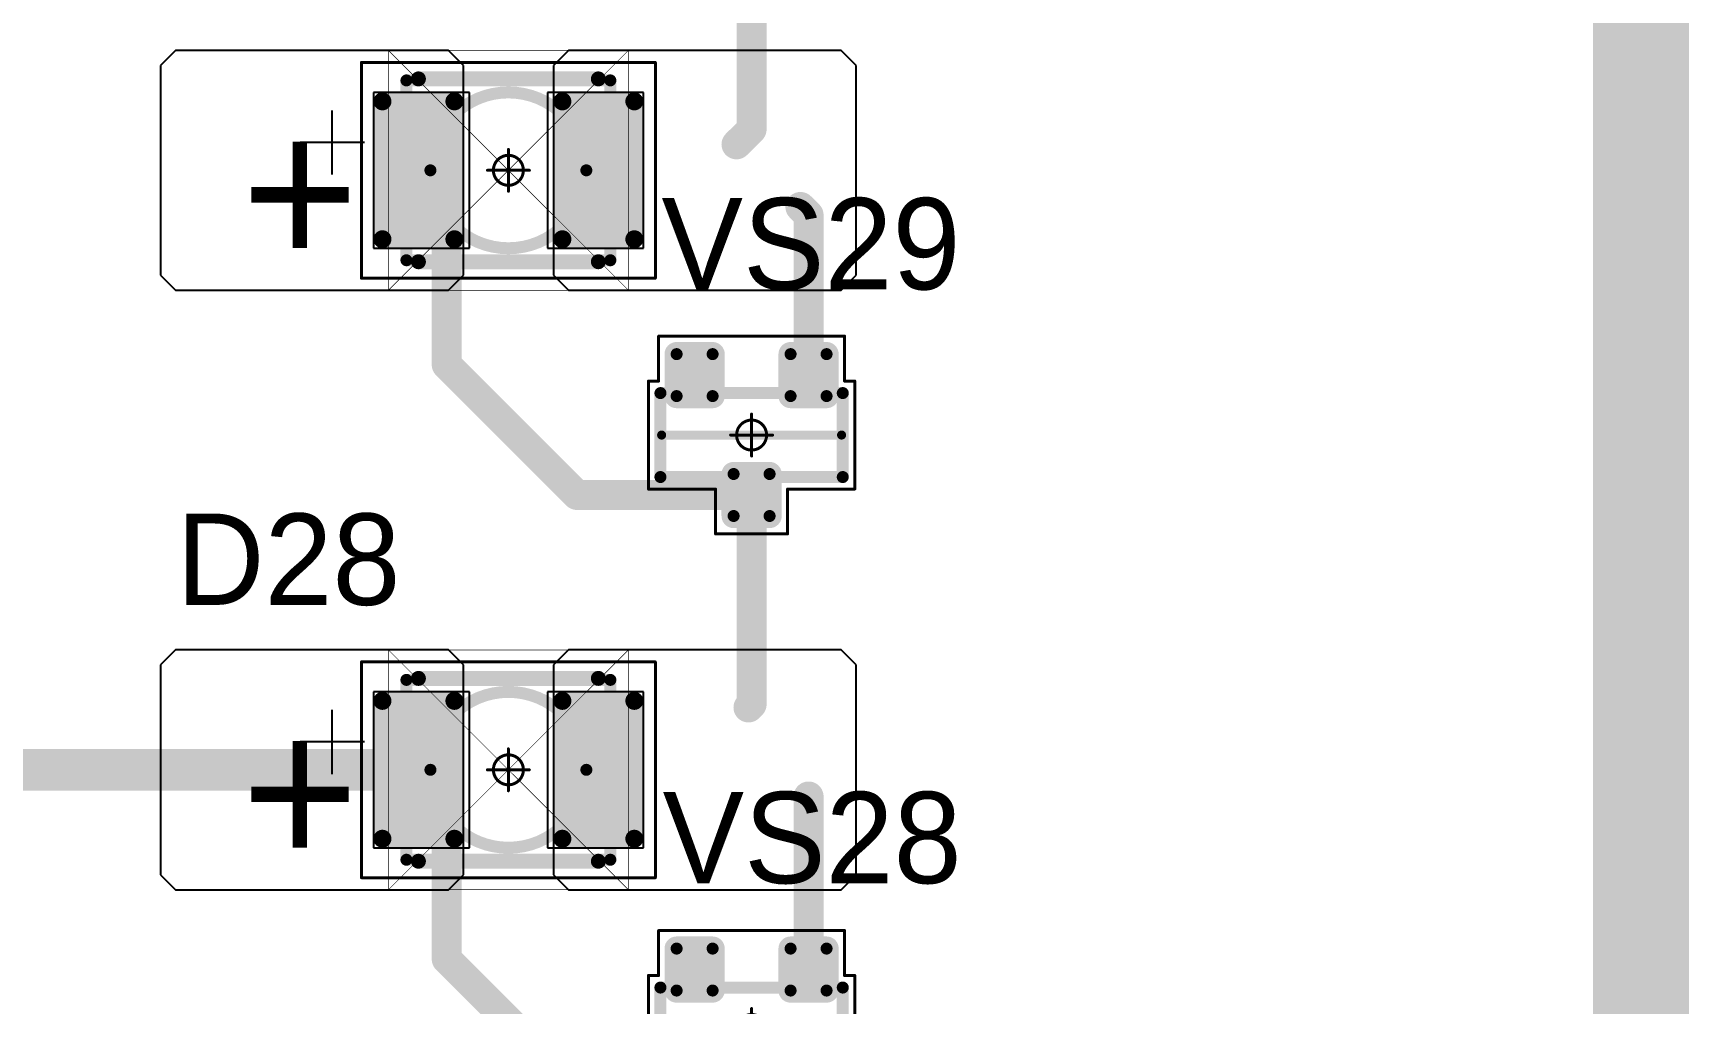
# Model space of a CAD drawing. Header units: millimetres. Extents: x 0 to 775, y 25 to 939.
# Drawn here: x 115.41 to 143.02, y 132.5 to 148.69 of the extents above; entities that cross this region are included whole.
import ezdxf

# ---------------------------------------------------------------- set-up
doc = ezdxf.new("R2010")
doc.units = ezdxf.units.MM
for name, color, linetype in [('Mechanical13', 56, 'Continuous'), ('Mechanical15', 56, 'Continuous'), ('Mechanical9', 56, 'Continuous'), ('TopLayer', 1, 'Continuous'), ('TopOverlay', 2, 'Continuous'), ('TopPaste', 8, 'Continuous'), ('TopSolder', 216, 'Continuous')]:
    doc.layers.add(name, color=color, linetype=linetype)

# ---------------------------------------------------------------- blocks, each defined once
blk = doc.blocks.new('SOT23_40')
at = {"layer": 'Mechanical13', "const_width": 0.2}
for points in [[(0.7, 1.52), (-0.7, 1.52)], [(-0.7, -1.52), (-0.7, 1.52)], [(0.7, -1.52), (0.7, 1.52)], [(0.7, -1.52), (-0.7, -1.52)]]:
    blk.add_lwpolyline(points, dxfattribs=at)
at = {"layer": 'Mechanical13', "const_width": 0.1}
for points in [[(-0.75, 1.52, 1), (-0.65, 1.52, 1)], [(-0.75, 1.52, 1), (-0.65, 1.52, 1)], [(0.65, 1.52, 1), (0.75, 1.52, 1)], [(0.65, 1.52, 1), (0.75, 1.52, 1)], [(-0.75, -1.52, 1), (-0.65, -1.52, 1)], [(-0.75, -1.52, 1), (-0.65, -1.52, 1)], [(0.65, -1.52, 1), (0.75, -1.52, 1)], [(0.65, -1.52, 1), (0.75, -1.52, 1)]]:
    blk.add_lwpolyline(points, format="xyb", close=True, dxfattribs=at)
at = {"layer": 'Mechanical15', "const_width": 0.05}
for points in [[(-0.9, 1.55), (-0.9, 1.72)], [(0.9, 1.72), (-0.9, 1.72)], [(0.9, 0.6), (0.9, 1.72)], [(-1.65, -1.55), (-1.65, 1.55)], [(-0.9, 1.55), (-1.65, 1.55)], [(1.65, 0.6), (0.9, 0.6)], [(1.65, -0.6), (1.65, 0.6)], [(0, -0.35), (0, 0.35)], [(0.35, 0), (-0.35, 0)], [(1.65, -0.6), (0.9, -0.6)], [(0.9, -1.72), (0.9, -0.6)], [(-0.9, -1.55), (-1.65, -1.55)], [(-0.9, -1.72), (-0.9, -1.55)], [(0.9, -1.72), (-0.9, -1.72)]]:
    blk.add_lwpolyline(points, dxfattribs=at)
at = {"layer": 'Mechanical15'}
for points, const_width in [([(-0.913, 1.72, 1), (-0.888, 1.72, 1)], 0.025), ([(-0.913, 1.72, 1), (-0.888, 1.72, 1)], 0.025), ([(0.888, 1.72, 1), (0.913, 1.72, 1)], 0.025), ([(0.888, 1.72, 1), (0.913, 1.72, 1)], 0.025), ([(-1.662, 1.55, 1), (-1.637, 1.55, 1)], 0.025), ([(-1.662, 1.55, 1), (-1.637, 1.55, 1)], 0.025), ([(-0.913, 1.55, 1), (-0.888, 1.55, 1)], 0.025), ([(-0.913, 1.55, 1), (-0.888, 1.55, 1)], 0.025), ([(0.888, 0.6, 1), (0.913, 0.6, 1)], 0.025), ([(0.888, 0.6, 1), (0.913, 0.6, 1)], 0.025), ([(1.637, 0.6, 1), (1.662, 0.6, 1)], 0.025), ([(1.637, 0.6, 1), (1.662, 0.6, 1)], 0.025), ([(-0.012, 0.35, 1), (0.012, 0.35, 1)], 0.025), ([(-0.362, 0, 1), (-0.337, 0, 1)], 0.025), ([(0.25, 0, 1), (-0.25, 0, 1)], 0.05), ([(-0.262, 0, 1), (-0.238, 0, 1)], 0.025), ([(0.238, 0, 1), (0.262, 0, 1)], 0.025), ([(0.337, 0, 1), (0.362, 0, 1)], 0.025), ([(-0.012, -0.35, 1), (0.012, -0.35, 1)], 0.025), ([(0.888, -0.6, 1), (0.913, -0.6, 1)], 0.025), ([(0.888, -0.6, 1), (0.913, -0.6, 1)], 0.025), ([(1.637, -0.6, 1), (1.662, -0.6, 1)], 0.025), ([(1.637, -0.6, 1), (1.662, -0.6, 1)], 0.025), ([(-1.662, -1.55, 1), (-1.637, -1.55, 1)], 0.025), ([(-1.662, -1.55, 1), (-1.637, -1.55, 1)], 0.025), ([(-0.913, -1.55, 1), (-0.888, -1.55, 1)], 0.025), ([(-0.913, -1.55, 1), (-0.888, -1.55, 1)], 0.025), ([(-0.913, -1.72, 1), (-0.888, -1.72, 1)], 0.025), ([(-0.913, -1.72, 1), (-0.888, -1.72, 1)], 0.025), ([(0.888, -1.72, 1), (0.913, -1.72, 1)], 0.025), ([(0.888, -1.72, 1), (0.913, -1.72, 1)], 0.025)]:
    blk.add_lwpolyline(points, format="xyb", close=True, dxfattribs=dict(at, const_width=const_width))
at = {"layer": 'TopLayer', "const_width": 0.1}
for points in [[(-1.4, 1.25, 1), (-1.3, 1.25, 1)], [(-0.7, 1.25, 1), (-0.6, 1.25, 1)], [(-1.4, 0.65, 1), (-1.3, 0.65, 1)], [(-0.7, 0.65, 1), (-0.6, 0.65, 1)], [(0.6, 0.3, 1), (0.7, 0.3, 1)], [(1.3, 0.3, 1), (1.4, 0.3, 1)], [(0.6, -0.3, 1), (0.7, -0.3, 1)], [(1.3, -0.3, 1), (1.4, -0.3, 1)], [(-1.4, -0.65, 1), (-1.3, -0.65, 1)], [(-0.7, -0.65, 1), (-0.6, -0.65, 1)], [(-1.4, -1.25, 1), (-1.3, -1.25, 1)], [(-0.7, -1.25, 1), (-0.6, -1.25, 1)]]:
    blk.add_lwpolyline(points, format="xyb", close=True, dxfattribs=at)
at = {"layer": 'TopLayer'}
for points in [[(-1.45, 1.25), (-1.45, 0.65), (-0.55, 1.25), (-0.55, 0.65)], [(-1.35, 1.35), (-1.35, 0.55), (-0.65, 1.35), (-0.65, 0.55)], [(0.55, 0.3), (0.55, -0.3), (1.45, 0.3), (1.45, -0.3)], [(0.65, 0.4), (0.65, -0.4), (1.35, 0.4), (1.35, -0.4)], [(-1.35, -0.55), (-1.35, -1.35), (-0.65, -0.55), (-0.65, -1.35)], [(-1.45, -0.65), (-1.45, -1.25), (-0.55, -0.65), (-0.55, -1.25)]]:
    blk.add_solid(points, dxfattribs=at)
at = {"layer": 'TopOverlay', "const_width": 0.15}
blk.add_lwpolyline([(0, -1.5), (0, 1.5)], dxfattribs=at)
at = {"layer": 'TopOverlay', "const_width": 0.075}
for points in [[(-0.038, 1.5, 1), (0.038, 1.5, 1)], [(-0.038, -1.5, 1), (0.038, -1.5, 1)]]:
    blk.add_lwpolyline(points, format="xyb", close=True, dxfattribs=at)
at = {"layer": 'TopPaste', "const_width": 0.075}
for points in [[(-1.387, 1.25, 1), (-1.313, 1.25, 1)], [(-0.687, 1.25, 1), (-0.613, 1.25, 1)], [(-1.387, 0.65, 1), (-1.313, 0.65, 1)], [(-0.687, 0.65, 1), (-0.613, 0.65, 1)], [(0.613, 0.3, 1), (0.687, 0.3, 1)], [(1.313, 0.3, 1), (1.387, 0.3, 1)], [(0.613, -0.3, 1), (0.687, -0.3, 1)], [(1.313, -0.3, 1), (1.387, -0.3, 1)], [(-1.387, -0.65, 1), (-1.313, -0.65, 1)], [(-0.687, -0.65, 1), (-0.613, -0.65, 1)], [(-1.387, -1.25, 1), (-1.313, -1.25, 1)], [(-0.687, -1.25, 1), (-0.613, -1.25, 1)]]:
    blk.add_lwpolyline(points, format="xyb", close=True, dxfattribs=at)
at = {"layer": 'TopPaste'}
for points in [[(-1.425, 1.25), (-1.425, 0.65), (-0.575, 1.25), (-0.575, 0.65)], [(-1.35, 1.325), (-1.35, 0.575), (-0.65, 1.325), (-0.65, 0.575)], [(0.575, 0.3), (0.575, -0.3), (1.425, 0.3), (1.425, -0.3)], [(0.65, 0.375), (0.65, -0.375), (1.35, 0.375), (1.35, -0.375)], [(-1.425, -0.65), (-1.425, -1.25), (-0.575, -0.65), (-0.575, -1.25)], [(-1.35, -0.575), (-1.35, -1.325), (-0.65, -0.575), (-0.65, -1.325)]]:
    blk.add_solid(points, dxfattribs=at)
at = {"layer": 'TopSolder', "const_width": 0.202}
for points in [[(-1.451, 1.25, 1), (-1.249, 1.25, 1)], [(-0.751, 1.25, 1), (-0.549, 1.25, 1)], [(-1.451, 0.65, 1), (-1.249, 0.65, 1)], [(-0.751, 0.65, 1), (-0.549, 0.65, 1)], [(0.549, 0.3, 1), (0.751, 0.3, 1)], [(1.249, 0.3, 1), (1.451, 0.3, 1)], [(0.549, -0.3, 1), (0.751, -0.3, 1)], [(1.249, -0.3, 1), (1.451, -0.3, 1)], [(-1.451, -0.65, 1), (-1.249, -0.65, 1)], [(-0.751, -0.65, 1), (-0.549, -0.65, 1)], [(-1.451, -1.25, 1), (-1.249, -1.25, 1)], [(-0.751, -1.25, 1), (-0.549, -1.25, 1)]]:
    blk.add_lwpolyline(points, format="xyb", close=True, dxfattribs=at)
at = {"layer": 'TopSolder'}
for points in [[(-1.35, 1.452), (-1.35, 0.448), (-0.65, 1.452), (-0.65, 0.448)], [(-1.552, 1.25), (-1.552, 0.65), (-0.448, 1.25), (-0.448, 0.65)], [(0.448, 0.3), (0.448, -0.3), (1.552, 0.3), (1.552, -0.3)], [(0.65, 0.502), (0.65, -0.502), (1.35, 0.502), (1.35, -0.502)], [(-1.35, -0.448), (-1.35, -1.452), (-0.65, -0.448), (-0.65, -1.452)], [(-1.552, -0.65), (-1.552, -1.25), (-0.448, -0.65), (-0.448, -1.25)]]:
    blk.add_solid(points, dxfattribs=at)
blk = doc.blocks.new('SOT23_41')
at = {"layer": 'Mechanical13', "const_width": 0.2}
for points in [[(0.7, 1.52), (-0.7, 1.52)], [(-0.7, -1.52), (-0.7, 1.52)], [(0.7, -1.52), (0.7, 1.52)], [(0.7, -1.52), (-0.7, -1.52)]]:
    blk.add_lwpolyline(points, dxfattribs=at)
at = {"layer": 'Mechanical13', "const_width": 0.1}
for points in [[(-0.75, 1.52, 1), (-0.65, 1.52, 1)], [(-0.75, 1.52, 1), (-0.65, 1.52, 1)], [(0.65, 1.52, 1), (0.75, 1.52, 1)], [(0.65, 1.52, 1), (0.75, 1.52, 1)], [(-0.75, -1.52, 1), (-0.65, -1.52, 1)], [(-0.75, -1.52, 1), (-0.65, -1.52, 1)], [(0.65, -1.52, 1), (0.75, -1.52, 1)], [(0.65, -1.52, 1), (0.75, -1.52, 1)]]:
    blk.add_lwpolyline(points, format="xyb", close=True, dxfattribs=at)
at = {"layer": 'Mechanical15', "const_width": 0.05}
for points in [[(-0.9, 1.55), (-0.9, 1.72)], [(0.9, 1.72), (-0.9, 1.72)], [(0.9, 0.6), (0.9, 1.72)], [(-1.65, -1.55), (-1.65, 1.55)], [(-0.9, 1.55), (-1.65, 1.55)], [(1.65, 0.6), (0.9, 0.6)], [(1.65, -0.6), (1.65, 0.6)], [(0, -0.35), (0, 0.35)], [(0.35, 0), (-0.35, 0)], [(1.65, -0.6), (0.9, -0.6)], [(0.9, -1.72), (0.9, -0.6)], [(-0.9, -1.55), (-1.65, -1.55)], [(-0.9, -1.72), (-0.9, -1.55)], [(0.9, -1.72), (-0.9, -1.72)]]:
    blk.add_lwpolyline(points, dxfattribs=at)
at = {"layer": 'Mechanical15'}
for points, const_width in [([(-0.913, 1.72, 1), (-0.888, 1.72, 1)], 0.025), ([(-0.913, 1.72, 1), (-0.888, 1.72, 1)], 0.025), ([(0.888, 1.72, 1), (0.913, 1.72, 1)], 0.025), ([(0.888, 1.72, 1), (0.913, 1.72, 1)], 0.025), ([(-1.662, 1.55, 1), (-1.637, 1.55, 1)], 0.025), ([(-1.662, 1.55, 1), (-1.637, 1.55, 1)], 0.025), ([(-0.913, 1.55, 1), (-0.888, 1.55, 1)], 0.025), ([(-0.913, 1.55, 1), (-0.888, 1.55, 1)], 0.025), ([(0.888, 0.6, 1), (0.913, 0.6, 1)], 0.025), ([(0.888, 0.6, 1), (0.913, 0.6, 1)], 0.025), ([(1.637, 0.6, 1), (1.662, 0.6, 1)], 0.025), ([(1.637, 0.6, 1), (1.662, 0.6, 1)], 0.025), ([(-0.012, 0.35, 1), (0.012, 0.35, 1)], 0.025), ([(-0.362, 0, 1), (-0.337, 0, 1)], 0.025), ([(0.25, 0, 1), (-0.25, 0, 1)], 0.05), ([(-0.262, 0, 1), (-0.238, 0, 1)], 0.025), ([(0.238, 0, 1), (0.262, 0, 1)], 0.025), ([(0.337, 0, 1), (0.362, 0, 1)], 0.025), ([(-0.012, -0.35, 1), (0.012, -0.35, 1)], 0.025), ([(0.888, -0.6, 1), (0.913, -0.6, 1)], 0.025), ([(0.888, -0.6, 1), (0.913, -0.6, 1)], 0.025), ([(1.637, -0.6, 1), (1.662, -0.6, 1)], 0.025), ([(1.637, -0.6, 1), (1.662, -0.6, 1)], 0.025), ([(-1.662, -1.55, 1), (-1.637, -1.55, 1)], 0.025), ([(-1.662, -1.55, 1), (-1.637, -1.55, 1)], 0.025), ([(-0.913, -1.55, 1), (-0.888, -1.55, 1)], 0.025), ([(-0.913, -1.55, 1), (-0.888, -1.55, 1)], 0.025), ([(-0.913, -1.72, 1), (-0.888, -1.72, 1)], 0.025), ([(-0.913, -1.72, 1), (-0.888, -1.72, 1)], 0.025), ([(0.888, -1.72, 1), (0.913, -1.72, 1)], 0.025), ([(0.888, -1.72, 1), (0.913, -1.72, 1)], 0.025)]:
    blk.add_lwpolyline(points, format="xyb", close=True, dxfattribs=dict(at, const_width=const_width))
at = {"layer": 'TopLayer', "const_width": 0.1}
for points in [[(-1.4, 1.25, 1), (-1.3, 1.25, 1)], [(-0.7, 1.25, 1), (-0.6, 1.25, 1)], [(-1.4, 0.65, 1), (-1.3, 0.65, 1)], [(-0.7, 0.65, 1), (-0.6, 0.65, 1)], [(0.6, 0.3, 1), (0.7, 0.3, 1)], [(1.3, 0.3, 1), (1.4, 0.3, 1)], [(0.6, -0.3, 1), (0.7, -0.3, 1)], [(1.3, -0.3, 1), (1.4, -0.3, 1)], [(-1.4, -0.65, 1), (-1.3, -0.65, 1)], [(-0.7, -0.65, 1), (-0.6, -0.65, 1)], [(-1.4, -1.25, 1), (-1.3, -1.25, 1)], [(-0.7, -1.25, 1), (-0.6, -1.25, 1)]]:
    blk.add_lwpolyline(points, format="xyb", close=True, dxfattribs=at)
at = {"layer": 'TopLayer'}
for points in [[(-1.45, 1.25), (-1.45, 0.65), (-0.55, 1.25), (-0.55, 0.65)], [(-1.35, 1.35), (-1.35, 0.55), (-0.65, 1.35), (-0.65, 0.55)], [(0.55, 0.3), (0.55, -0.3), (1.45, 0.3), (1.45, -0.3)], [(0.65, 0.4), (0.65, -0.4), (1.35, 0.4), (1.35, -0.4)], [(-1.35, -0.55), (-1.35, -1.35), (-0.65, -0.55), (-0.65, -1.35)], [(-1.45, -0.65), (-1.45, -1.25), (-0.55, -0.65), (-0.55, -1.25)]]:
    blk.add_solid(points, dxfattribs=at)
at = {"layer": 'TopOverlay', "const_width": 0.15}
blk.add_lwpolyline([(0, -1.5), (0, 1.5)], dxfattribs=at)
at = {"layer": 'TopOverlay', "const_width": 0.075}
for points in [[(-0.038, 1.5, 1), (0.038, 1.5, 1)], [(-0.038, -1.5, 1), (0.038, -1.5, 1)]]:
    blk.add_lwpolyline(points, format="xyb", close=True, dxfattribs=at)
at = {"layer": 'TopPaste', "const_width": 0.075}
for points in [[(-1.387, 1.25, 1), (-1.313, 1.25, 1)], [(-0.687, 1.25, 1), (-0.613, 1.25, 1)], [(-1.387, 0.65, 1), (-1.313, 0.65, 1)], [(-0.687, 0.65, 1), (-0.613, 0.65, 1)], [(0.613, 0.3, 1), (0.687, 0.3, 1)], [(1.313, 0.3, 1), (1.387, 0.3, 1)], [(0.613, -0.3, 1), (0.687, -0.3, 1)], [(1.313, -0.3, 1), (1.387, -0.3, 1)], [(-1.387, -0.65, 1), (-1.313, -0.65, 1)], [(-0.687, -0.65, 1), (-0.613, -0.65, 1)], [(-1.387, -1.25, 1), (-1.313, -1.25, 1)], [(-0.687, -1.25, 1), (-0.613, -1.25, 1)]]:
    blk.add_lwpolyline(points, format="xyb", close=True, dxfattribs=at)
at = {"layer": 'TopPaste'}
for points in [[(-1.425, 1.25), (-1.425, 0.65), (-0.575, 1.25), (-0.575, 0.65)], [(-1.35, 1.325), (-1.35, 0.575), (-0.65, 1.325), (-0.65, 0.575)], [(0.575, 0.3), (0.575, -0.3), (1.425, 0.3), (1.425, -0.3)], [(0.65, 0.375), (0.65, -0.375), (1.35, 0.375), (1.35, -0.375)], [(-1.425, -0.65), (-1.425, -1.25), (-0.575, -0.65), (-0.575, -1.25)], [(-1.35, -0.575), (-1.35, -1.325), (-0.65, -0.575), (-0.65, -1.325)]]:
    blk.add_solid(points, dxfattribs=at)
at = {"layer": 'TopSolder', "const_width": 0.202}
for points in [[(-1.451, 1.25, 1), (-1.249, 1.25, 1)], [(-0.751, 1.25, 1), (-0.549, 1.25, 1)], [(-1.451, 0.65, 1), (-1.249, 0.65, 1)], [(-0.751, 0.65, 1), (-0.549, 0.65, 1)], [(0.549, 0.3, 1), (0.751, 0.3, 1)], [(1.249, 0.3, 1), (1.451, 0.3, 1)], [(0.549, -0.3, 1), (0.751, -0.3, 1)], [(1.249, -0.3, 1), (1.451, -0.3, 1)], [(-1.451, -0.65, 1), (-1.249, -0.65, 1)], [(-0.751, -0.65, 1), (-0.549, -0.65, 1)], [(-1.451, -1.25, 1), (-1.249, -1.25, 1)], [(-0.751, -1.25, 1), (-0.549, -1.25, 1)]]:
    blk.add_lwpolyline(points, format="xyb", close=True, dxfattribs=at)
at = {"layer": 'TopSolder'}
for points in [[(-1.35, 1.452), (-1.35, 0.448), (-0.65, 1.452), (-0.65, 0.448)], [(-1.552, 1.25), (-1.552, 0.65), (-0.448, 1.25), (-0.448, 0.65)], [(0.448, 0.3), (0.448, -0.3), (1.552, 0.3), (1.552, -0.3)], [(0.65, 0.502), (0.65, -0.502), (1.35, 0.502), (1.35, -0.502)], [(-1.35, -0.448), (-1.35, -1.452), (-0.65, -0.448), (-0.65, -1.452)], [(-1.552, -0.65), (-1.552, -1.25), (-0.448, -0.65), (-0.448, -1.25)]]:
    blk.add_solid(points, dxfattribs=at)
blk = doc.blocks.new('T66G_133')
at = {"layer": 'Mechanical13'}
for p, q in [((2.936, 0.071), (2.936, -1)), ((2.4, -0.464), (3.471, -0.464))]:
    blk.add_line(p, q, dxfattribs=at)
at = {"layer": 'Mechanical13', "const_width": 0.2}
for points in [[(-1.7, 1.5), (-1.7, -1.5)], [(1.7, 1.5), (-1.7, 1.5)], [(1.7, 1.5), (1.7, -1.5)], [(1.7, -1.5), (-1.7, -1.5)]]:
    blk.add_lwpolyline(points, dxfattribs=at)
at = {"layer": 'Mechanical13'}
for points, const_width in [([(-1.75, 1.5, 1), (-1.65, 1.5, 1)], 0.1), ([(-1.75, 1.5, 1), (-1.65, 1.5, 1)], 0.1), ([(1.3, 0, 1), (-1.3, 0, 1)], 0.2), ([(1.65, 1.5, 1), (1.75, 1.5, 1)], 0.1), ([(1.65, 1.5, 1), (1.75, 1.5, 1)], 0.1), ([(-1.35, 0, 1), (-1.25, 0, 1)], 0.1), ([(1.25, 0, 1), (1.35, 0, 1)], 0.1), ([(-1.75, -1.5, 1), (-1.65, -1.5, 1)], 0.1), ([(-1.75, -1.5, 1), (-1.65, -1.5, 1)], 0.1), ([(1.65, -1.5, 1), (1.75, -1.5, 1)], 0.1), ([(1.65, -1.5, 1), (1.75, -1.5, 1)], 0.1)]:
    blk.add_lwpolyline(points, format="xyb", close=True, dxfattribs=dict(at, const_width=const_width))
at = {"layer": 'Mechanical15', "const_width": 0.05}
for points in [[(2.45, 1.8), (-2.45, 1.8)], [(-2.45, 1.8), (-2.45, -1.8)], [(2.45, 1.8), (2.45, -1.8)], [(0, 0.35), (0, -0.35)], [(0.35, 0), (-0.35, 0)], [(2.45, -1.8), (-2.45, -1.8)]]:
    blk.add_lwpolyline(points, dxfattribs=at)
at = {"layer": 'Mechanical15'}
for points, const_width in [([(-2.462, 1.8, 1), (-2.438, 1.8, 1)], 0.025), ([(-2.462, 1.8, 1), (-2.438, 1.8, 1)], 0.025), ([(2.438, 1.8, 1), (2.462, 1.8, 1)], 0.025), ([(2.438, 1.8, 1), (2.462, 1.8, 1)], 0.025), ([(-0.012, 0.35, 1), (0.012, 0.35, 1)], 0.025), ([(-0.362, 0, 1), (-0.337, 0, 1)], 0.025), ([(0.25, 0, 1), (-0.25, 0, 1)], 0.05), ([(-0.262, 0, 1), (-0.238, 0, 1)], 0.025), ([(0.238, 0, 1), (0.262, 0, 1)], 0.025), ([(0.337, 0, 1), (0.362, 0, 1)], 0.025), ([(-0.012, -0.35, 1), (0.012, -0.35, 1)], 0.025), ([(-2.462, -1.8, 1), (-2.438, -1.8, 1)], 0.025), ([(-2.462, -1.8, 1), (-2.438, -1.8, 1)], 0.025), ([(2.438, -1.8, 1), (2.462, -1.8, 1)], 0.025), ([(2.438, -1.8, 1), (2.462, -1.8, 1)], 0.025)]:
    blk.add_lwpolyline(points, format="xyb", close=True, dxfattribs=dict(at, const_width=const_width))
at = {"layer": 'TopLayer'}
for p, q in [((-5.55, 2), (-5.8, 1.75)), ((-1, 2), (-5.55, 2)), ((-0.75, 1.75), (-1, 2)), ((1, 2), (0.75, 1.75)), ((5.55, 2), (1, 2)), ((5.8, 1.75), (5.55, 2)), ((-5.8, 1.75), (-5.8, -1.75)), ((-0.75, -1.75), (-0.75, 1.75)), ((0.75, 1.75), (0.75, -1.75)), ((5.8, -1.75), (5.8, 1.75)), ((-5.8, -1.75), (-5.55, -2)), ((-1, -2), (-0.75, -1.75)), ((0.75, -1.75), (1, -2)), ((5.55, -2), (5.8, -1.75)), ((-5.55, -2), (-1, -2)), ((1, -2), (5.55, -2))]:
    blk.add_line(p, q, dxfattribs=at)
at = {"layer": 'TopLayer', "const_width": 0.15}
for points in [[(-2.175, 1.15, 1), (-2.025, 1.15, 1)], [(-0.975, 1.15, 1), (-0.825, 1.15, 1)], [(0.825, 1.15, 1), (0.975, 1.15, 1)], [(2.025, 1.15, 1), (2.175, 1.15, 1)], [(-2.175, -1.15, 1), (-2.025, -1.15, 1)], [(-0.975, -1.15, 1), (-0.825, -1.15, 1)], [(0.825, -1.15, 1), (0.975, -1.15, 1)], [(2.025, -1.15, 1), (2.175, -1.15, 1)]]:
    blk.add_lwpolyline(points, format="xyb", close=True, dxfattribs=at)
at = {"layer": 'TopLayer'}
for points in [[(-0.75, 1.15), (-2.25, 1.15), (-0.75, -1.15), (-2.25, -1.15)], [(-0.9, 1.3), (-2.1, 1.3), (-0.9, -1.3), (-2.1, -1.3)], [(2.25, 1.15), (0.75, 1.15), (2.25, -1.15), (0.75, -1.15)], [(2.1, 1.3), (0.9, 1.3), (2.1, -1.3), (0.9, -1.3)]]:
    blk.add_solid(points, dxfattribs=at)
at = {"layer": 'TopOverlay', "const_width": 0.25}
for points in [[(1.5, 1.525), (-1.5, 1.525)], [(1.5, -1.525), (-1.5, -1.525)]]:
    blk.add_lwpolyline(points, dxfattribs=at)
at = {"layer": 'TopOverlay', "const_width": 0.125}
for points in [[(-1.562, 1.525, 1), (-1.438, 1.525, 1)], [(1.438, 1.525, 1), (1.562, 1.525, 1)], [(-1.562, -1.525, 1), (-1.438, -1.525, 1)], [(1.438, -1.525, 1), (1.562, -1.525, 1)]]:
    blk.add_lwpolyline(points, format="xyb", close=True, dxfattribs=at)
at = {"layer": 'TopPaste', "const_width": 0.125}
for points in [[(-2.163, 1.15, 1), (-2.038, 1.15, 1)], [(-0.963, 1.15, 1), (-0.838, 1.15, 1)], [(0.838, 1.15, 1), (0.963, 1.15, 1)], [(2.038, 1.15, 1), (2.163, 1.15, 1)], [(-2.163, -1.15, 1), (-2.038, -1.15, 1)], [(-0.963, -1.15, 1), (-0.838, -1.15, 1)], [(0.838, -1.15, 1), (0.963, -1.15, 1)], [(2.038, -1.15, 1), (2.163, -1.15, 1)]]:
    blk.add_lwpolyline(points, format="xyb", close=True, dxfattribs=at)
at = {"layer": 'TopPaste'}
for points in [[(-0.775, 1.15), (-2.225, 1.15), (-0.775, -1.15), (-2.225, -1.15)], [(-0.9, 1.275), (-2.1, 1.275), (-0.9, -1.275), (-2.1, -1.275)], [(2.225, 1.15), (0.775, 1.15), (2.225, -1.15), (0.775, -1.15)], [(2.1, 1.275), (0.9, 1.275), (2.1, -1.275), (0.9, -1.275)]]:
    blk.add_solid(points, dxfattribs=at)
at = {"layer": 'TopSolder'}
for p, q in [((-2.25, 1.3), (-2.25, -1.3)), ((-0.65, 1.3), (-2.25, 1.3)), ((-0.65, -1.3), (-0.65, 1.3)), ((0.65, 1.3), (0.65, -1.3)), ((2.25, 1.3), (0.65, 1.3)), ((2.25, -1.3), (2.25, 1.3)), ((-2.25, -1.3), (-0.65, -1.3)), ((0.65, -1.3), (2.25, -1.3))]:
    blk.add_line(p, q, dxfattribs=at)
at = {"layer": 'TopOverlay'}
blk.add_text('+', height=2.5, dxfattribs=at).set_placement((2.5, -0.8))
blk = doc.blocks.new('T66G_134')
at = {"layer": 'Mechanical13'}
for p, q in [((2.936, 0.071), (2.936, -1)), ((2.4, -0.464), (3.471, -0.464))]:
    blk.add_line(p, q, dxfattribs=at)
at = {"layer": 'Mechanical13', "const_width": 0.2}
for points in [[(-1.7, 1.5), (-1.7, -1.5)], [(1.7, 1.5), (-1.7, 1.5)], [(1.7, 1.5), (1.7, -1.5)], [(1.7, -1.5), (-1.7, -1.5)]]:
    blk.add_lwpolyline(points, dxfattribs=at)
at = {"layer": 'Mechanical13'}
for points, const_width in [([(-1.75, 1.5, 1), (-1.65, 1.5, 1)], 0.1), ([(-1.75, 1.5, 1), (-1.65, 1.5, 1)], 0.1), ([(1.3, 0, 1), (-1.3, 0, 1)], 0.2), ([(1.65, 1.5, 1), (1.75, 1.5, 1)], 0.1), ([(1.65, 1.5, 1), (1.75, 1.5, 1)], 0.1), ([(-1.35, 0, 1), (-1.25, 0, 1)], 0.1), ([(1.25, 0, 1), (1.35, 0, 1)], 0.1), ([(-1.75, -1.5, 1), (-1.65, -1.5, 1)], 0.1), ([(-1.75, -1.5, 1), (-1.65, -1.5, 1)], 0.1), ([(1.65, -1.5, 1), (1.75, -1.5, 1)], 0.1), ([(1.65, -1.5, 1), (1.75, -1.5, 1)], 0.1)]:
    blk.add_lwpolyline(points, format="xyb", close=True, dxfattribs=dict(at, const_width=const_width))
at = {"layer": 'Mechanical15', "const_width": 0.05}
for points in [[(2.45, 1.8), (-2.45, 1.8)], [(-2.45, 1.8), (-2.45, -1.8)], [(2.45, 1.8), (2.45, -1.8)], [(0, 0.35), (0, -0.35)], [(0.35, 0), (-0.35, 0)], [(2.45, -1.8), (-2.45, -1.8)]]:
    blk.add_lwpolyline(points, dxfattribs=at)
at = {"layer": 'Mechanical15'}
for points, const_width in [([(-2.462, 1.8, 1), (-2.438, 1.8, 1)], 0.025), ([(-2.462, 1.8, 1), (-2.438, 1.8, 1)], 0.025), ([(2.438, 1.8, 1), (2.462, 1.8, 1)], 0.025), ([(2.438, 1.8, 1), (2.462, 1.8, 1)], 0.025), ([(-0.012, 0.35, 1), (0.012, 0.35, 1)], 0.025), ([(-0.362, 0, 1), (-0.337, 0, 1)], 0.025), ([(0.25, 0, 1), (-0.25, 0, 1)], 0.05), ([(-0.262, 0, 1), (-0.238, 0, 1)], 0.025), ([(0.238, 0, 1), (0.262, 0, 1)], 0.025), ([(0.337, 0, 1), (0.362, 0, 1)], 0.025), ([(-0.012, -0.35, 1), (0.012, -0.35, 1)], 0.025), ([(-2.462, -1.8, 1), (-2.438, -1.8, 1)], 0.025), ([(-2.462, -1.8, 1), (-2.438, -1.8, 1)], 0.025), ([(2.438, -1.8, 1), (2.462, -1.8, 1)], 0.025), ([(2.438, -1.8, 1), (2.462, -1.8, 1)], 0.025)]:
    blk.add_lwpolyline(points, format="xyb", close=True, dxfattribs=dict(at, const_width=const_width))
at = {"layer": 'TopLayer'}
for p, q in [((-5.55, 2), (-5.8, 1.75)), ((-1, 2), (-5.55, 2)), ((-0.75, 1.75), (-1, 2)), ((1, 2), (0.75, 1.75)), ((5.55, 2), (1, 2)), ((5.8, 1.75), (5.55, 2)), ((-5.8, 1.75), (-5.8, -1.75)), ((-0.75, -1.75), (-0.75, 1.75)), ((0.75, 1.75), (0.75, -1.75)), ((5.8, -1.75), (5.8, 1.75)), ((-5.8, -1.75), (-5.55, -2)), ((-1, -2), (-0.75, -1.75)), ((0.75, -1.75), (1, -2)), ((5.55, -2), (5.8, -1.75)), ((-5.55, -2), (-1, -2)), ((1, -2), (5.55, -2))]:
    blk.add_line(p, q, dxfattribs=at)
at = {"layer": 'TopLayer', "const_width": 0.15}
for points in [[(-2.175, 1.15, 1), (-2.025, 1.15, 1)], [(-0.975, 1.15, 1), (-0.825, 1.15, 1)], [(0.825, 1.15, 1), (0.975, 1.15, 1)], [(2.025, 1.15, 1), (2.175, 1.15, 1)], [(-2.175, -1.15, 1), (-2.025, -1.15, 1)], [(-0.975, -1.15, 1), (-0.825, -1.15, 1)], [(0.825, -1.15, 1), (0.975, -1.15, 1)], [(2.025, -1.15, 1), (2.175, -1.15, 1)]]:
    blk.add_lwpolyline(points, format="xyb", close=True, dxfattribs=at)
at = {"layer": 'TopLayer'}
for points in [[(-0.75, 1.15), (-2.25, 1.15), (-0.75, -1.15), (-2.25, -1.15)], [(-0.9, 1.3), (-2.1, 1.3), (-0.9, -1.3), (-2.1, -1.3)], [(2.25, 1.15), (0.75, 1.15), (2.25, -1.15), (0.75, -1.15)], [(2.1, 1.3), (0.9, 1.3), (2.1, -1.3), (0.9, -1.3)]]:
    blk.add_solid(points, dxfattribs=at)
at = {"layer": 'TopOverlay', "const_width": 0.25}
for points in [[(1.5, 1.525), (-1.5, 1.525)], [(1.5, -1.525), (-1.5, -1.525)]]:
    blk.add_lwpolyline(points, dxfattribs=at)
at = {"layer": 'TopOverlay', "const_width": 0.125}
for points in [[(-1.562, 1.525, 1), (-1.438, 1.525, 1)], [(1.438, 1.525, 1), (1.562, 1.525, 1)], [(-1.562, -1.525, 1), (-1.438, -1.525, 1)], [(1.438, -1.525, 1), (1.562, -1.525, 1)]]:
    blk.add_lwpolyline(points, format="xyb", close=True, dxfattribs=at)
at = {"layer": 'TopPaste', "const_width": 0.125}
for points in [[(-2.163, 1.15, 1), (-2.038, 1.15, 1)], [(-0.963, 1.15, 1), (-0.838, 1.15, 1)], [(0.838, 1.15, 1), (0.963, 1.15, 1)], [(2.038, 1.15, 1), (2.163, 1.15, 1)], [(-2.163, -1.15, 1), (-2.038, -1.15, 1)], [(-0.963, -1.15, 1), (-0.838, -1.15, 1)], [(0.838, -1.15, 1), (0.963, -1.15, 1)], [(2.038, -1.15, 1), (2.163, -1.15, 1)]]:
    blk.add_lwpolyline(points, format="xyb", close=True, dxfattribs=at)
at = {"layer": 'TopPaste'}
for points in [[(-0.775, 1.15), (-2.225, 1.15), (-0.775, -1.15), (-2.225, -1.15)], [(-0.9, 1.275), (-2.1, 1.275), (-0.9, -1.275), (-2.1, -1.275)], [(2.225, 1.15), (0.775, 1.15), (2.225, -1.15), (0.775, -1.15)], [(2.1, 1.275), (0.9, 1.275), (2.1, -1.275), (0.9, -1.275)]]:
    blk.add_solid(points, dxfattribs=at)
at = {"layer": 'TopSolder'}
for p, q in [((-2.25, 1.3), (-2.25, -1.3)), ((-0.65, 1.3), (-2.25, 1.3)), ((-0.65, -1.3), (-0.65, 1.3)), ((0.65, 1.3), (0.65, -1.3)), ((2.25, 1.3), (0.65, 1.3)), ((2.25, -1.3), (2.25, 1.3)), ((-2.25, -1.3), (-0.65, -1.3)), ((0.65, -1.3), (2.25, -1.3))]:
    blk.add_line(p, q, dxfattribs=at)
at = {"layer": 'TopOverlay'}
blk.add_text('+', height=2.5, dxfattribs=at).set_placement((2.5, -0.8))

msp = doc.modelspace()

# ---------------------------------------------------------------- linework, layer by layer
at = {"layer": 'Mechanical9'}
for points, const_width in [([(121.333, 148.4), (125.333, 148.4)], 0.0127), ([(121.333, 144.4), (121.333, 148.4)], 0.0127), ([(121.333, 144.4), (125.333, 148.4)], 0.01), ([(121.333, 148.4), (125.333, 144.4)], 0.01), ([(125.333, 144.4), (125.333, 148.4)], 0.0127), ([(121.333, 144.4), (125.333, 144.4)], 0.0127), ([(121.333, 138.4), (125.333, 138.4)], 0.0127), ([(121.333, 134.4), (121.333, 138.4)], 0.0127), ([(121.333, 134.4), (125.333, 138.4)], 0.01), ([(121.333, 138.4), (125.333, 134.4)], 0.01), ([(125.333, 134.4), (125.333, 138.4)], 0.0127), ([(121.333, 134.4), (125.333, 134.4)], 0.0127)]:
    msp.add_lwpolyline(points, dxfattribs=dict(at, const_width=const_width))
for points, const_width in [([(121.33, 148.4, 1), (121.336, 148.4, 1)], 0.00635), ([(121.33, 148.4, 1), (121.336, 148.4, 1)], 0.00635), ([(121.33, 148.4, 1), (121.335, 148.4, 1)], 0.005), ([(125.33, 148.4, 1), (125.336, 148.4, 1)], 0.00635), ([(125.33, 148.4, 1), (125.336, 148.4, 1)], 0.00635), ([(125.33, 148.4, 1), (125.335, 148.4, 1)], 0.005), ([(121.33, 144.4, 1), (121.336, 144.4, 1)], 0.00635), ([(121.33, 144.4, 1), (121.336, 144.4, 1)], 0.00635), ([(121.33, 144.4, 1), (121.335, 144.4, 1)], 0.005), ([(125.33, 144.4, 1), (125.336, 144.4, 1)], 0.00635), ([(125.33, 144.4, 1), (125.336, 144.4, 1)], 0.00635), ([(125.33, 144.4, 1), (125.335, 144.4, 1)], 0.005), ([(121.33, 138.4, 1), (121.336, 138.4, 1)], 0.00635), ([(121.33, 138.4, 1), (121.336, 138.4, 1)], 0.00635), ([(121.33, 138.4, 1), (121.335, 138.4, 1)], 0.005), ([(125.33, 138.4, 1), (125.336, 138.4, 1)], 0.00635), ([(125.33, 138.4, 1), (125.336, 138.4, 1)], 0.00635), ([(125.33, 138.4, 1), (125.335, 138.4, 1)], 0.005), ([(121.33, 134.4, 1), (121.336, 134.4, 1)], 0.00635), ([(121.33, 134.4, 1), (121.336, 134.4, 1)], 0.00635), ([(121.33, 134.4, 1), (121.335, 134.4, 1)], 0.005), ([(125.33, 134.4, 1), (125.336, 134.4, 1)], 0.00635), ([(125.33, 134.4, 1), (125.336, 134.4, 1)], 0.00635), ([(125.33, 134.4, 1), (125.335, 134.4, 1)], 0.005)]:
    msp.add_lwpolyline(points, format="xyb", close=True, dxfattribs=dict(at, const_width=const_width))
at = {"layer": 'TopLayer'}
for points, const_width in [([(142.215, 126.49), (142.215, 156.454)], 1.6), ([(127.388, 147.084), (127.388, 150.999)], 0.5), ([(127.136, 146.833), (127.388, 147.084)], 0.5), ([(121.833, 146.36), (122.305, 145.888)], 0.5), ([(122.305, 143.157), (122.305, 145.888)], 0.5), ([(128.202, 145.789), (128.338, 145.654)], 0.5), ([(128.338, 142.984), (128.338, 145.654)], 0.5), ([(122.305, 143.157), (124.478, 140.984)], 0.5), ([(124.478, 140.984), (127.388, 140.984)], 0.5), ([(127.388, 137.492), (127.388, 140.984)], 0.5), ([(127.336, 137.44), (127.388, 137.492)], 0.5), ([(82.396, 136.4), (121.833, 136.4)], 0.7), ([(121.833, 136.445), (122.305, 135.973)], 0.5), ([(122.305, 133.242), (122.305, 135.973)], 0.5), ([(128.338, 133.068), (128.338, 135.955)], 0.5), ([(122.305, 133.242), (124.478, 131.068)], 0.5)]:
    msp.add_lwpolyline(points, dxfattribs=dict(at, const_width=const_width))
for points, const_width in [([(127.263, 147.084, 1), (127.513, 147.084, 1)], 0.25), ([(127.263, 147.084, 1), (127.513, 147.084, 1)], 0.25), ([(127.011, 146.833, 1), (127.261, 146.833, 1)], 0.25), ([(121.708, 146.36, 1), (121.958, 146.36, 1)], 0.25), ([(122.18, 145.888, 1), (122.43, 145.888, 1)], 0.25), ([(122.18, 145.888, 1), (122.43, 145.888, 1)], 0.25), ([(128.077, 145.789, 1), (128.327, 145.789, 1)], 0.25), ([(128.213, 145.654, 1), (128.463, 145.654, 1)], 0.25), ([(128.213, 145.654, 1), (128.463, 145.654, 1)], 0.25), ([(122.18, 143.157, 1), (122.43, 143.157, 1)], 0.25), ([(122.18, 143.157, 1), (122.43, 143.157, 1)], 0.25), ([(128.213, 142.984, 1), (128.463, 142.984, 1)], 0.25), ([(124.353, 140.984, 1), (124.603, 140.984, 1)], 0.25), ([(124.353, 140.984, 1), (124.603, 140.984, 1)], 0.25), ([(127.263, 140.984, 1), (127.513, 140.984, 1)], 0.25), ([(127.263, 140.984, 1), (127.513, 140.984, 1)], 0.25), ([(127.211, 137.44, 1), (127.461, 137.44, 1)], 0.25), ([(127.263, 137.492, 1), (127.513, 137.492, 1)], 0.25), ([(127.263, 137.492, 1), (127.513, 137.492, 1)], 0.25), ([(121.658, 136.4, 1), (122.008, 136.4, 1)], 0.35), ([(121.708, 136.445, 1), (121.958, 136.445, 1)], 0.25), ([(122.18, 135.973, 1), (122.43, 135.973, 1)], 0.25), ([(122.18, 135.973, 1), (122.43, 135.973, 1)], 0.25), ([(128.213, 135.955, 1), (128.463, 135.955, 1)], 0.25), ([(122.18, 133.242, 1), (122.43, 133.242, 1)], 0.25), ([(122.18, 133.242, 1), (122.43, 133.242, 1)], 0.25), ([(128.213, 133.068, 1), (128.463, 133.068, 1)], 0.25)]:
    msp.add_lwpolyline(points, format="xyb", close=True, dxfattribs=dict(at, const_width=const_width))

# ---------------------------------------------------------------- block references
for name, p, rotation in [('T66G_133', (123.333, 146.4), 180), ('SOT23_40', (127.388, 141.984), 270), ('T66G_134', (123.333, 136.4), 180), ('SOT23_41', (127.388, 132.068), 270)]:
    msp.add_blockref(name, p, dxfattribs=dict(rotation=rotation))

# ---------------------------------------------------------------- texts
at = {"layer": 'TopOverlay'}
for s, p in [('VS29', (125.885, 144.414)), ('D28', (117.795, 139.151)), ('VS28', (125.904, 134.508))]:
    msp.add_text(s, height=1.524, dxfattribs=at).set_placement(p)

doc.saveas('drawing.dxf')
